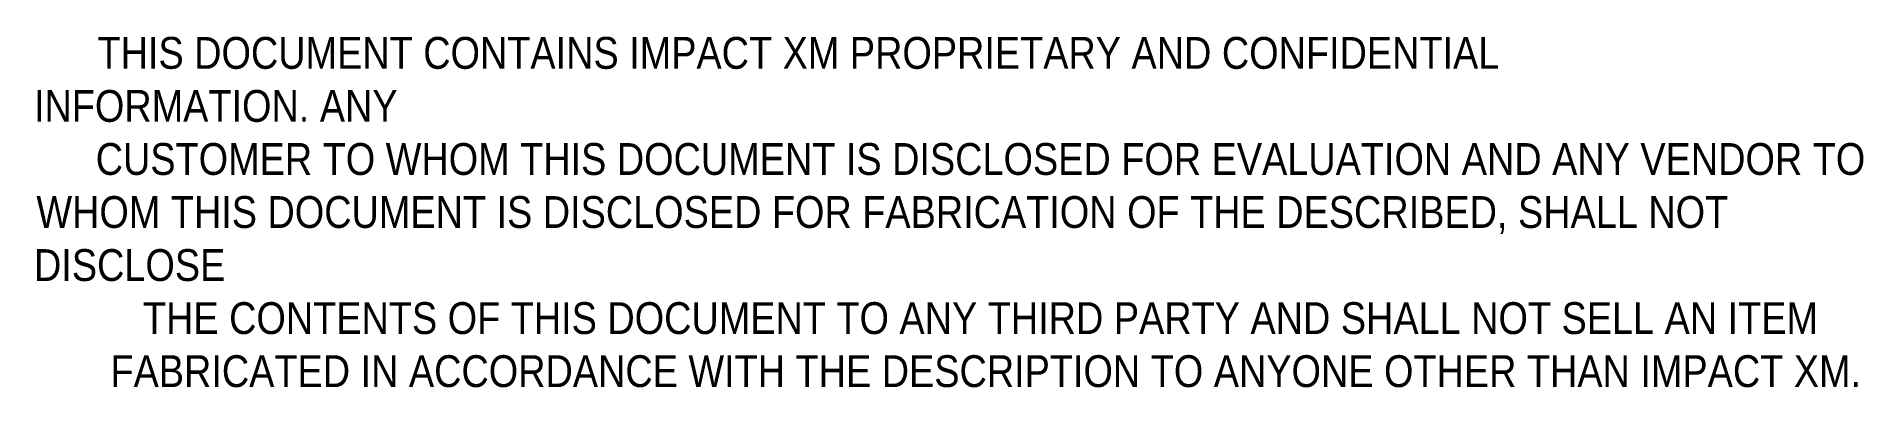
# Model space of a CAD drawing. Header units: inches. Extents: x -1.75 to 0.02, y -0.07 to 0.27.
import ezdxf

# ---------------------------------------------------------------- set-up
doc = ezdxf.new("R2010")
doc.units = ezdxf.units.IN
doc.header["$MEASUREMENT"] = 0
doc.styles.add('ANNO', font='swissli.ttf')

msp = doc.modelspace()

# ---------------------------------------------------------------- texts
at = {"color": 9, "insert": (-1.75, 0.26875), "char_height": 0.03075, "width": 1.67, "attachment_point": 1, "style": 'ANNO'}
msp.add_mtext('\\pi0.06131;{\\W0.85;THIS DOCUMENT CONTAINS IMPACT XM PROPRIETARY AND CONFIDENTIAL INFORMATION. ANY \\P\\pi0.05956;CUSTOMER TO WHOM THIS DOCUMENT IS DISCLOSED FOR EVALUATION AND ANY VENDOR TO \\P\\pi0.00228;WHOM THIS DOCUMENT IS DISCLOSED FOR FABRICATION OF THE DESCRIBED, SHALL NOT DISCLOSE \\P\\pi0.10517;THE CONTENTS OF THIS DOCUMENT TO ANY THIRD PARTY AND SHALL NOT SELL AN ITEM \\P\\pi0.0738;FABRICATED IN ACCORDANCE WITH THE DESCRIPTION TO ANYONE OTHER THAN IMPACT XM.}', dxfattribs=at)

doc.saveas('drawing.dxf')
